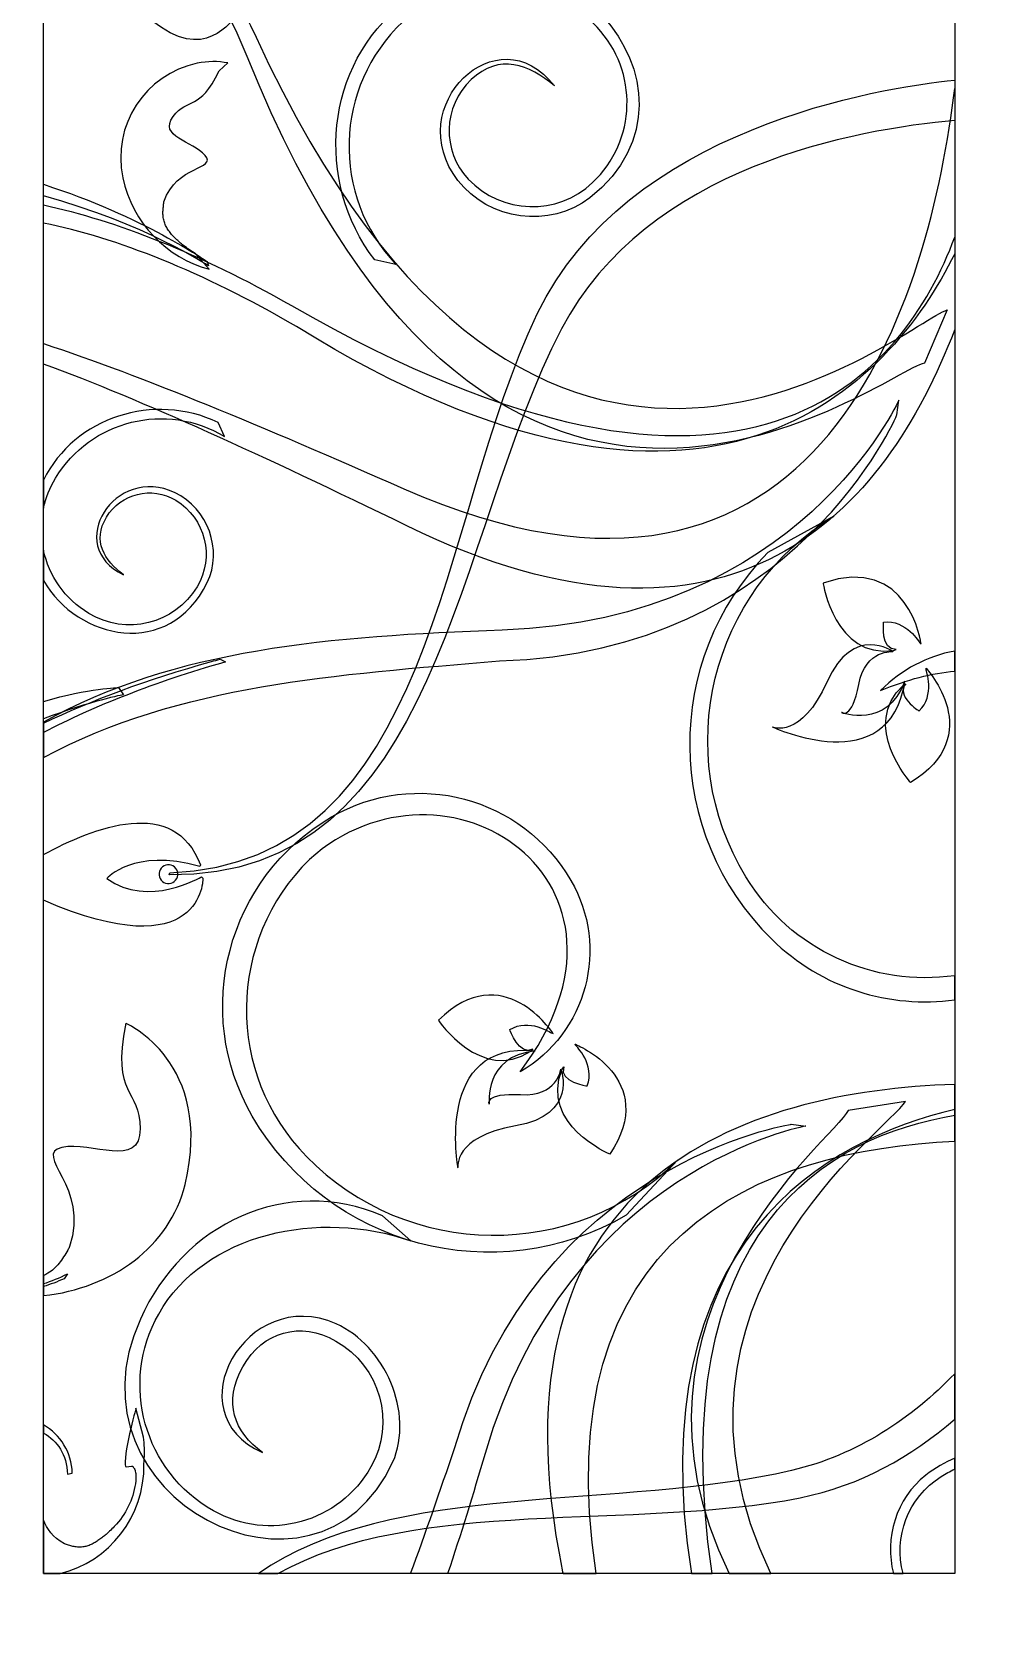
# Model space of a CAD drawing. Header units: centimetres. Extents: x -12.3 to -7.6, y -9.1 to 9.6.
# Drawn here: x -12.31 to -7.63, y -9.07 to -1.26 of the extents above; entities that cross this region are included whole.
import ezdxf

# ---------------------------------------------------------------- set-up
doc = ezdxf.new("R2010")
doc.units = ezdxf.units.CM
doc.header["$MEASUREMENT"] = 0
doc.layers.add('layer 1', color=7, linetype='Continuous')

msp = doc.modelspace()

# ---------------------------------------------------------------- linework, layer by layer
at = {"layer": 'layer 1', "color": 7}
msp.add_open_spline([(-12.25296, 7.03189), (-12.25296, 7.03189), (-12.25296, -8.79646), (-12.25296, -8.79646), (-12.25296, -8.79646), (-12.25296, -8.79646), (-7.7975, -8.79646), (-7.7975, -8.79646), (-7.7975, -8.79646), (-7.7975, -8.79646), (-7.7975, 7.03189), (-7.7975, 7.03189), (-7.7975, 7.03189), (-8.32216, 9.1742), (-11.53454, 9.58913), (-12.25296, 7.03189)], degree=3, knots=[0, 0, 0, 0, 0.2, 0.2, 0.2, 0.2, 0.4, 0.4, 0.4, 0.4, 0.6, 0.6, 0.6, 0.6, 1, 1, 1, 1], dxfattribs=at)
at = {"layer": 'layer 1', "color": 250}
for points, knots in [([(-7.83369, -2.61794), (-8.03399, -2.67285), (-9.83143, -4.28511), (-11.21388, -1.2835), (-11.21388, -1.2835), (-11.49959, -0.66313), (-11.8702, -0.45603), (-12.25296, -0.38767), (-12.25296, -0.38767), (-12.25296, -0.38767), (-12.25296, -0.43623), (-12.25296, -0.43623), (-12.25296, -0.43623), (-11.87318, -0.52141), (-11.51223, -0.7445), (-11.25671, -1.37931), (-11.25671, -1.37931), (-10.02273, -4.44481), (-8.14851, -2.92246), (-7.94582, -2.87746), (-7.94582, -2.87746), (-7.94582, -2.87746), (-7.83369, -2.61794), (-7.83369, -2.61794)], [0, 0, 0, 0, 0.1428571, 0.1428571, 0.1428571, 0.1428571, 0.2857143, 0.2857143, 0.2857143, 0.2857143, 0.4285714, 0.4285714, 0.4285714, 0.4285714, 0.5714286, 0.5714286, 0.5714286, 0.5714286, 0.7142857, 0.7142857, 0.7142857, 0.7142857, 1, 1, 1, 1]), ([(-10.5298, -2.39574), (-10.84828, -2.05872), (-10.83324, -1.52719), (-10.49615, -1.20872), (-10.49615, -1.20872), (-10.22649, -0.95389), (-9.80139, -0.96582), (-9.54653, -1.23551), (-9.54653, -1.23551), (-9.34266, -1.45131), (-9.35229, -1.79142), (-9.56799, -1.99534), (-9.56799, -1.99534), (-9.74063, -2.15841), (-10.0127, -2.15063), (-10.1758, -1.978), (-10.1758, -1.978), (-10.30625, -1.84005), (-10.3001, -1.62231), (-10.16207, -1.49188), (-10.16207, -1.49188), (-10.02425, -1.36169), (-9.87798, -1.41755), (-9.75474, -1.52235), (-9.75474, -1.52235), (-10.03282, -1.16293), (-10.50558, -1.62385), (-10.22669, -1.98434), (-10.22669, -1.98434), (-10.0749, -2.18053), (-9.77703, -2.2217), (-9.58088, -2.06982), (-9.58088, -2.06982), (-8.91254, -1.53686), (-9.77865, -0.55211), (-10.49323, -1.12037), (-10.49323, -1.12037), (-10.87641, -1.41688), (-10.92974, -1.98967), (-10.63323, -2.37295), (-10.63323, -2.37295), (-10.63323, -2.37295), (-10.5298, -2.39574), (-10.5298, -2.39574)], [0, 0, 0, 0, 0.0833333, 0.0833333, 0.0833333, 0.0833333, 0.1666667, 0.1666667, 0.1666667, 0.1666667, 0.25, 0.25, 0.25, 0.25, 0.3333333, 0.3333333, 0.3333333, 0.3333333, 0.4166667, 0.4166667, 0.4166667, 0.4166667, 0.5, 0.5, 0.5, 0.5, 0.5833333, 0.5833333, 0.5833333, 0.5833333, 0.6666667, 0.6666667, 0.6666667, 0.6666667, 0.75, 0.75, 0.75, 0.75, 0.8333333, 0.8333333, 0.8333333, 0.8333333, 1, 1, 1, 1]), ([(-11.30584, -1.1656), (-11.30584, -1.1656), (-11.43154, -1.2751), (-11.53815, -1.15614), (-11.53815, -1.15614), (-11.64483, -1.03699), (-11.72499, -1.08496), (-11.72499, -1.08496), (-11.72499, -1.08496), (-11.72499, -1.08496), (-11.64206, -0.97193), (-11.38477, -1.04765), (-11.38477, -1.04765), (-11.38477, -1.04765), (-11.38472, -1.04436), (-11.38472, -1.04436), (-11.38472, -1.04436), (-11.84779, -0.81085), (-12.0407, -1.11568), (-12.0407, -1.11568), (-12.0407, -1.11568), (-12.0407, -1.11568), (-11.91221, -1.07086), (-11.67614, -1.23688), (-11.67614, -1.23688), (-11.44008, -1.40287), (-11.30685, -1.1698), (-11.30685, -1.1698), (-11.30685, -1.1698), (-11.30685, -1.1698), (-11.30584, -1.1656), (-11.30584, -1.1656)], [0, 0, 0, 0, 0.1111111, 0.1111111, 0.1111111, 0.1111111, 0.2222222, 0.2222222, 0.2222222, 0.2222222, 0.3333333, 0.3333333, 0.3333333, 0.3333333, 0.4444444, 0.4444444, 0.4444444, 0.4444444, 0.5555556, 0.5555556, 0.5555556, 0.5555556, 0.6666667, 0.6666667, 0.6666667, 0.6666667, 0.7777778, 0.7777778, 0.7777778, 0.7777778, 1, 1, 1, 1]), ([(-11.4433, -2.41875), (-11.64962, -2.36227), (-11.8179, -2.19523), (-11.86527, -1.97154), (-11.86527, -1.97154), (-11.9193, -1.71641), (-11.75631, -1.46579), (-11.50112, -1.4118), (-11.50112, -1.4118), (-11.4501, -1.40099), (-11.39931, -1.40104), (-11.35114, -1.41038), (-11.35114, -1.41038), (-11.35114, -1.41038), (-11.39329, -1.44903), (-11.39329, -1.44903), (-11.39329, -1.44903), (-11.49106, -1.64833), (-11.54533, -1.57473), (-11.61886, -1.67272), (-11.61886, -1.67272), (-11.69331, -1.77175), (-11.52344, -1.7911), (-11.46276, -1.86235), (-11.46276, -1.86235), (-11.4022, -1.93364), (-11.60466, -1.90617), (-11.66376, -2.0894), (-11.66376, -2.0894), (-11.66492, -2.093), (-11.66492, -2.09742), (-11.66542, -2.10111), (-11.66542, -2.10111), (-11.66656, -2.10919), (-11.66751, -2.11725), (-11.6682, -2.12537), (-11.6682, -2.12537), (-11.66881, -2.13326), (-11.66915, -2.14119), (-11.66881, -2.1491), (-11.66881, -2.1491), (-11.66855, -2.15681), (-11.66776, -2.1645), (-11.66634, -2.17203), (-11.66634, -2.17203), (-11.66492, -2.17953), (-11.66284, -2.1869), (-11.66019, -2.19402), (-11.66019, -2.19402), (-11.65748, -2.2012), (-11.65424, -2.20819), (-11.65047, -2.2149), (-11.65047, -2.2149), (-11.64659, -2.22173), (-11.64229, -2.22829), (-11.63763, -2.23457), (-11.63763, -2.23457), (-11.63278, -2.24105), (-11.62768, -2.24724), (-11.62228, -2.25318), (-11.62228, -2.25318), (-11.61685, -2.2592), (-11.61119, -2.26505), (-11.60531, -2.2707), (-11.60531, -2.2707), (-11.59938, -2.27633), (-11.59329, -2.28179), (-11.58715, -2.28712), (-11.58715, -2.28712), (-11.58096, -2.29244), (-11.57466, -2.2976), (-11.56826, -2.30259), (-11.56826, -2.30259), (-11.54946, -2.31726), (-11.52963, -2.33108), (-11.50906, -2.34306), (-11.50906, -2.34306), (-11.50906, -2.34306), (-11.4433, -2.41875), (-11.4433, -2.41875)], [0, 0, 0, 0, 0.047619, 0.047619, 0.047619, 0.047619, 0.0952381, 0.0952381, 0.0952381, 0.0952381, 0.1428571, 0.1428571, 0.1428571, 0.1428571, 0.1904762, 0.1904762, 0.1904762, 0.1904762, 0.2380952, 0.2380952, 0.2380952, 0.2380952, 0.2857143, 0.2857143, 0.2857143, 0.2857143, 0.3333333, 0.3333333, 0.3333333, 0.3333333, 0.3809524, 0.3809524, 0.3809524, 0.3809524, 0.4285714, 0.4285714, 0.4285714, 0.4285714, 0.4761905, 0.4761905, 0.4761905, 0.4761905, 0.5238095, 0.5238095, 0.5238095, 0.5238095, 0.5714286, 0.5714286, 0.5714286, 0.5714286, 0.6190476, 0.6190476, 0.6190476, 0.6190476, 0.6666667, 0.6666667, 0.6666667, 0.6666667, 0.7142857, 0.7142857, 0.7142857, 0.7142857, 0.7619048, 0.7619048, 0.7619048, 0.7619048, 0.8095238, 0.8095238, 0.8095238, 0.8095238, 0.8571429, 0.8571429, 0.8571429, 0.8571429, 0.9047619, 0.9047619, 0.9047619, 0.9047619, 1, 1, 1, 1]), ([(-7.7975, -1.53452), (-7.91724, -2.52416), (-8.4222, -4.40341), (-10.49135, -3.49178), (-10.49135, -3.49178), (-11.1897, -3.18413), (-11.76645, -2.9435), (-12.25296, -2.78229), (-12.25296, -2.78229), (-12.25296, -2.78229), (-12.25296, -2.88226), (-12.25296, -2.88226), (-12.25296, -2.88226), (-11.76382, -3.06188), (-11.18298, -3.32987), (-10.4761, -3.67354), (-10.4761, -3.67354), (-8.88064, -4.44927), (-8.14014, -3.60396), (-7.7975, -2.7141), (-7.7975, -2.7141), (-7.7975, -2.7141), (-7.7975, -1.53452), (-7.7975, -1.53452)], [0, 0, 0, 0, 0.1428571, 0.1428571, 0.1428571, 0.1428571, 0.2857143, 0.2857143, 0.2857143, 0.2857143, 0.4285714, 0.4285714, 0.4285714, 0.4285714, 0.5714286, 0.5714286, 0.5714286, 0.5714286, 0.7142857, 0.7142857, 0.7142857, 0.7142857, 1, 1, 1, 1]), ([(-9.83894, -2.63757), (-10.32781, -3.65834), (-10.33625, -5.31876), (-11.63451, -5.3704), (-11.63451, -5.3704), (-11.63451, -5.3704), (-11.63909, -5.37916), (-11.63909, -5.37916), (-11.63909, -5.37916), (-10.31199, -5.39737), (-10.24826, -3.72138), (-9.7201, -2.71102), (-9.7201, -2.71102), (-9.30382, -1.91462), (-8.27662, -1.73342), (-7.7975, -1.69243), (-7.7975, -1.69243), (-7.7975, -1.69243), (-7.7975, -1.49385), (-7.7975, -1.49385), (-7.7975, -1.49385), (-8.16292, -1.53183), (-9.40251, -1.7262), (-9.83894, -2.63757)], [0, 0, 0, 0, 0.1428571, 0.1428571, 0.1428571, 0.1428571, 0.2857143, 0.2857143, 0.2857143, 0.2857143, 0.4285714, 0.4285714, 0.4285714, 0.4285714, 0.5714286, 0.5714286, 0.5714286, 0.5714286, 0.7142857, 0.7142857, 0.7142857, 0.7142857, 1, 1, 1, 1]), ([(-11.45204, -2.38127), (-11.45204, -2.38127), (-11.77011, -2.15913), (-12.25296, -2.00372), (-12.25296, -2.00372), (-12.25296, -2.00372), (-12.25296, -2.06022), (-12.25296, -2.06022), (-12.25296, -2.06022), (-11.76389, -2.19292), (-11.44547, -2.40221), (-11.44547, -2.40221), (-11.44547, -2.40221), (-11.44547, -2.40221), (-11.45204, -2.38127), (-11.45204, -2.38127)], [0, 0, 0, 0, 0.2, 0.2, 0.2, 0.2, 0.4, 0.4, 0.4, 0.4, 0.6, 0.6, 0.6, 0.6, 1, 1, 1, 1]), ([(-12.25296, -2.1931), (-11.89229, -2.26785), (-11.48016, -2.42769), (-11.01607, -2.69947), (-11.01607, -2.69947), (-8.98735, -3.95457), (-8.11662, -2.98402), (-7.7975, -2.34341), (-7.7975, -2.34341), (-7.7975, -2.34341), (-7.7975, -2.26276), (-7.7975, -2.26276), (-7.7975, -2.26276), (-8.04339, -2.92048), (-8.79493, -3.88643), (-11.04054, -2.59648), (-11.04054, -2.59648), (-11.49401, -2.3383), (-11.8976, -2.18222), (-12.25296, -2.10411), (-12.25296, -2.10411), (-12.25296, -2.10411), (-12.25296, -2.1931), (-12.25296, -2.1931)], [0, 0, 0, 0, 0.1428571, 0.1428571, 0.1428571, 0.1428571, 0.2857143, 0.2857143, 0.2857143, 0.2857143, 0.4285714, 0.4285714, 0.4285714, 0.4285714, 0.5714286, 0.5714286, 0.5714286, 0.5714286, 0.7142857, 0.7142857, 0.7142857, 0.7142857, 1, 1, 1, 1]), ([(-11.3676, -3.23674), (-11.65211, -3.06468), (-12.02234, -3.15586), (-12.19438, -3.44042), (-12.19438, -3.44042), (-12.22259, -3.48706), (-12.24195, -3.53659), (-12.25296, -3.58702), (-12.25296, -3.58702), (-12.25296, -3.58702), (-12.25296, -3.45002), (-12.25296, -3.45002), (-12.25296, -3.45002), (-12.10121, -3.14082), (-11.71089, -3.019), (-11.39926, -3.16771), (-11.39926, -3.16771), (-11.39926, -3.16771), (-11.3676, -3.23674), (-11.3676, -3.23674)], [0, 0, 0, 0, 0.1666667, 0.1666667, 0.1666667, 0.1666667, 0.3333333, 0.3333333, 0.3333333, 0.3333333, 0.5, 0.5, 0.5, 0.5, 0.6666667, 0.6666667, 0.6666667, 0.6666667, 1, 1, 1, 1]), ([(-8.08026, -3.13075), (-8.08026, -3.13075), (-8.56894, -4.29157), (-10.02346, -4.33415), (-10.02346, -4.33415), (-10.82161, -4.40058), (-11.58556, -4.44793), (-12.25296, -4.80595), (-12.25296, -4.80595), (-12.25296, -4.80595), (-12.25296, -4.63403), (-12.25296, -4.63403), (-12.25296, -4.63403), (-11.61932, -4.27586), (-10.84356, -4.2129), (-10.00966, -4.18383), (-10.00966, -4.18383), (-8.5554, -4.13304), (-8.07107, -3.05937), (-8.07107, -3.05937), (-8.07107, -3.05937), (-8.07107, -3.05937), (-8.08026, -3.13075), (-8.08026, -3.13075)], [0, 0, 0, 0, 0.1428571, 0.1428571, 0.1428571, 0.1428571, 0.2857143, 0.2857143, 0.2857143, 0.2857143, 0.4285714, 0.4285714, 0.4285714, 0.4285714, 0.5714286, 0.5714286, 0.5714286, 0.5714286, 0.7142857, 0.7142857, 0.7142857, 0.7142857, 1, 1, 1, 1]), ([(-12.25296, -3.79186), (-12.22586, -3.91669), (-12.14947, -4.03054), (-12.03152, -4.10187), (-12.03152, -4.10187), (-11.84935, -4.21201), (-11.61246, -4.15365), (-11.50227, -3.97155), (-11.50227, -3.97155), (-11.41418, -3.82581), (-11.46092, -3.63632), (-11.60665, -3.54821), (-11.60665, -3.54821), (-11.72312, -3.47772), (-11.87478, -3.51507), (-11.94525, -3.63159), (-11.94525, -3.63159), (-12.01558, -3.74793), (-11.95423, -3.84196), (-11.86209, -3.91243), (-11.86209, -3.91243), (-12.15617, -3.77208), (-11.90488, -3.37083), (-11.60992, -3.51158), (-11.60992, -3.51158), (-11.4494, -3.58819), (-11.37535, -3.7907), (-11.45203, -3.95121), (-11.45203, -3.95121), (-11.63922, -4.32906), (-12.08643, -4.23041), (-12.25296, -3.94093), (-12.25296, -3.94093), (-12.25296, -3.94093), (-12.25296, -3.79186), (-12.25296, -3.79186)], [0, 0, 0, 0, 0.1, 0.1, 0.1, 0.1, 0.2, 0.2, 0.2, 0.2, 0.3, 0.3, 0.3, 0.3, 0.4, 0.4, 0.4, 0.4, 0.5, 0.5, 0.5, 0.5, 0.6, 0.6, 0.6, 0.6, 0.7, 0.7, 0.7, 0.7, 0.8, 0.8, 0.8, 0.8, 1, 1, 1, 1]), ([(-8.38812, -3.62611), (-8.99384, -3.99404), (-9.18659, -4.78341), (-8.81867, -5.38906), (-8.81867, -5.38906), (-8.59895, -5.75079), (-8.19151, -5.92837), (-7.7975, -5.87281), (-7.7975, -5.87281), (-7.7975, -5.87281), (-7.7975, -5.99044), (-7.7975, -5.99044), (-7.7975, -5.99044), (-8.1141, -6.03383), (-8.44666, -5.93555), (-8.69245, -5.69449), (-8.69245, -5.69449), (-9.21974, -5.17734), (-9.22798, -4.33084), (-8.71092, -3.80354), (-8.71092, -3.80354), (-8.71092, -3.80354), (-8.38812, -3.62611), (-8.38812, -3.62611)], [0, 0, 0, 0, 0.1428571, 0.1428571, 0.1428571, 0.1428571, 0.2857143, 0.2857143, 0.2857143, 0.2857143, 0.4285714, 0.4285714, 0.4285714, 0.4285714, 0.5714286, 0.5714286, 0.5714286, 0.5714286, 0.7142857, 0.7142857, 0.7142857, 0.7142857, 1, 1, 1, 1]), ([(-7.9682, -4.24582), (-7.9682, -4.24582), (-8.03533, -4.13031), (-8.14513, -4.14417), (-8.14513, -4.14417), (-8.14513, -4.14417), (-8.16103, -4.28297), (-8.0831, -4.27825), (-8.0831, -4.27825), (-8.0831, -4.27825), (-8.09653, -4.2831), (-8.09653, -4.2831), (-8.09653, -4.2831), (-8.38444, -4.32299), (-8.44131, -3.95352), (-8.44131, -3.95352), (-8.44131, -3.95352), (-8.02182, -3.80804), (-7.96169, -4.25134), (-7.96169, -4.25134), (-7.96169, -4.25134), (-7.96169, -4.25134), (-7.9682, -4.24582), (-7.9682, -4.24582)], [0, 0, 0, 0, 0.1428571, 0.1428571, 0.1428571, 0.1428571, 0.2857143, 0.2857143, 0.2857143, 0.2857143, 0.4285714, 0.4285714, 0.4285714, 0.4285714, 0.5714286, 0.5714286, 0.5714286, 0.5714286, 0.7142857, 0.7142857, 0.7142857, 0.7142857, 1, 1, 1, 1]), ([(-8.09788, -4.28877), (-8.09788, -4.28877), (-8.23269, -4.27257), (-8.26677, -4.44874), (-8.26677, -4.44874), (-8.30083, -4.62497), (-8.35061, -4.58591), (-8.35061, -4.58591), (-8.35061, -4.58591), (-8.35061, -4.58591), (-8.13087, -4.67233), (-8.04205, -4.43327), (-8.04205, -4.43327), (-8.11378, -4.92301), (-8.68891, -4.657), (-8.68891, -4.657), (-8.68891, -4.657), (-8.68891, -4.657), (-8.54902, -4.72012), (-8.42117, -4.43514), (-8.42117, -4.43514), (-8.29328, -4.15019), (-8.09788, -4.28877), (-8.09788, -4.28877)], [0, 0, 0, 0, 0.1428571, 0.1428571, 0.1428571, 0.1428571, 0.2857143, 0.2857143, 0.2857143, 0.2857143, 0.4285714, 0.4285714, 0.4285714, 0.4285714, 0.5714286, 0.5714286, 0.5714286, 0.5714286, 0.7142857, 0.7142857, 0.7142857, 0.7142857, 1, 1, 1, 1]), ([(-7.7975, -4.38364), (-7.9078, -4.39375), (-8.02874, -4.42396), (-8.15966, -4.47891), (-8.15966, -4.47891), (-8.05765, -4.37494), (-7.93059, -4.31043), (-7.7975, -4.28549), (-7.7975, -4.28549), (-7.7975, -4.28549), (-7.7975, -4.38364), (-7.7975, -4.38364)], [0, 0, 0, 0, 0.25, 0.25, 0.25, 0.25, 0.5, 0.5, 0.5, 0.5, 1, 1, 1, 1]), ([(-11.43186, -4.33699), (-11.74625, -4.42444), (-12.0184, -4.52622), (-12.25296, -4.63837), (-12.25296, -4.63837), (-12.25296, -4.63837), (-12.25296, -4.68419), (-12.25296, -4.68419), (-12.25296, -4.68419), (-12.00498, -4.55507), (-11.71184, -4.43834), (-11.36642, -4.3399), (-11.36642, -4.3399), (-11.36539, -4.33959), (-11.36433, -4.33934), (-11.36327, -4.3391), (-11.36327, -4.3391), (-11.36327, -4.3391), (-11.38983, -4.32523), (-11.38983, -4.32523), (-11.38983, -4.32523), (-11.40374, -4.32917), (-11.41775, -4.3331), (-11.43186, -4.33699)], [0, 0, 0, 0, 0.1428571, 0.1428571, 0.1428571, 0.1428571, 0.2857143, 0.2857143, 0.2857143, 0.2857143, 0.4285714, 0.4285714, 0.4285714, 0.4285714, 0.5714286, 0.5714286, 0.5714286, 0.5714286, 0.7142857, 0.7142857, 0.7142857, 0.7142857, 1, 1, 1, 1]), ([(-7.93765, -4.37772), (-7.93765, -4.37772), (-7.89146, -4.50289), (-7.97206, -4.57871), (-7.97206, -4.57871), (-7.97206, -4.57871), (-8.08923, -4.50249), (-8.03592, -4.44544), (-8.03592, -4.44544), (-8.03592, -4.44544), (-8.04822, -4.45274), (-8.04822, -4.45274), (-8.04822, -4.45274), (-8.26245, -4.64923), (-8.014, -4.92836), (-8.014, -4.92836), (-8.014, -4.92836), (-7.63453, -4.6978), (-7.9378, -4.36909), (-7.9378, -4.36909), (-7.9378, -4.36909), (-7.9378, -4.36909), (-7.93765, -4.37772), (-7.93765, -4.37772)], [0, 0, 0, 0, 0.1428571, 0.1428571, 0.1428571, 0.1428571, 0.2857143, 0.2857143, 0.2857143, 0.2857143, 0.4285714, 0.4285714, 0.4285714, 0.4285714, 0.5714286, 0.5714286, 0.5714286, 0.5714286, 0.7142857, 0.7142857, 0.7142857, 0.7142857, 1, 1, 1, 1]), ([(-11.88552, -4.46408), (-11.88552, -4.46408), (-12.02915, -4.46615), (-12.25296, -4.53205), (-12.25296, -4.53205), (-12.25296, -4.53205), (-12.25296, -4.61729), (-12.25296, -4.61729), (-12.25296, -4.61729), (-12.02089, -4.52954), (-11.86249, -4.49922), (-11.86249, -4.49922), (-11.86249, -4.49922), (-11.86249, -4.49922), (-11.88552, -4.46408), (-11.88552, -4.46408)], [0, 0, 0, 0, 0.2, 0.2, 0.2, 0.2, 0.4, 0.4, 0.4, 0.4, 0.6, 0.6, 0.6, 0.6, 1, 1, 1, 1]), ([(-9.1528, -6.77526), (-9.65901, -7.27126), (-10.47153, -7.26293), (-10.96747, -6.75674), (-10.96747, -6.75674), (-11.36433, -6.3517), (-11.35766, -5.70177), (-10.95264, -5.30503), (-10.95264, -5.30503), (-10.29391, -4.71419), (-9.21711, -5.40942), (-9.92268, -6.34312), (-9.92268, -6.34312), (-9.59576, -6.15328), (-9.48443, -5.73437), (-9.67421, -5.40739), (-9.67421, -5.40739), (-9.91149, -4.99856), (-10.43525, -4.85946), (-10.84399, -5.09681), (-10.84399, -5.09681), (-11.35501, -5.39334), (-11.52881, -6.04803), (-11.23222, -6.55894), (-11.23222, -6.55894), (-10.86143, -7.19769), (-10.04323, -7.4149), (-9.4045, -7.0442), (-9.4045, -7.0442), (-9.4045, -7.0442), (-9.1528, -6.77526), (-9.1528, -6.77526)], [0, 0, 0, 0, 0.1111111, 0.1111111, 0.1111111, 0.1111111, 0.2222222, 0.2222222, 0.2222222, 0.2222222, 0.3333333, 0.3333333, 0.3333333, 0.3333333, 0.4444444, 0.4444444, 0.4444444, 0.4444444, 0.5555556, 0.5555556, 0.5555556, 0.5555556, 0.6666667, 0.6666667, 0.6666667, 0.6666667, 0.7777778, 0.7777778, 0.7777778, 0.7777778, 1, 1, 1, 1]), ([(-11.48014, -5.38906), (-11.48014, -5.38906), (-11.74052, -5.54601), (-11.94301, -5.39734), (-11.94301, -5.39734), (-11.94301, -5.39734), (-11.81372, -5.24826), (-11.48843, -5.33829), (-11.48843, -5.33829), (-11.48843, -5.33829), (-11.48594, -5.33109), (-11.48594, -5.33109), (-11.48594, -5.33109), (-11.61108, -4.99266), (-12.00761, -5.14533), (-12.25296, -5.28091), (-12.25296, -5.28091), (-12.25296, -5.28091), (-12.25296, -5.50434), (-12.25296, -5.50434), (-12.25296, -5.50434), (-11.47081, -5.84244), (-11.47331, -5.39638), (-11.47331, -5.39638), (-11.47331, -5.39638), (-11.47331, -5.39638), (-11.48014, -5.38906), (-11.48014, -5.38906)], [0, 0, 0, 0, 0.125, 0.125, 0.125, 0.125, 0.25, 0.25, 0.25, 0.25, 0.375, 0.375, 0.375, 0.375, 0.5, 0.5, 0.5, 0.5, 0.625, 0.625, 0.625, 0.625, 0.75, 0.75, 0.75, 0.75, 1, 1, 1, 1]), ([(-11.61259, -5.34138), (-11.5932, -5.35766), (-11.59073, -5.38651), (-11.60698, -5.40597), (-11.60698, -5.40597), (-11.62326, -5.42552), (-11.65217, -5.4282), (-11.6716, -5.41194), (-11.6716, -5.41194), (-11.69092, -5.39587), (-11.69344, -5.36685), (-11.67711, -5.34743), (-11.67711, -5.34743), (-11.66086, -5.3279), (-11.63193, -5.32521), (-11.61259, -5.34138)], [0, 0, 0, 0, 0.2, 0.2, 0.2, 0.2, 0.4, 0.4, 0.4, 0.4, 0.6, 0.6, 0.6, 0.6, 1, 1, 1, 1]), ([(-9.76975, -6.15301), (-9.76975, -6.15301), (-9.87962, -6.07731), (-9.97301, -6.13668), (-9.97301, -6.13668), (-9.97301, -6.13668), (-9.92811, -6.26905), (-9.85965, -6.23149), (-9.85965, -6.23149), (-9.85965, -6.23149), (-9.86977, -6.24161), (-9.86977, -6.24161), (-9.86977, -6.24161), (-10.11311, -6.40062), (-10.32218, -6.0909), (-10.32218, -6.0909), (-10.32218, -6.0909), (-10.00498, -5.78018), (-9.76142, -6.15528), (-9.76142, -6.15528), (-9.76142, -6.15528), (-9.76142, -6.15528), (-9.76975, -6.15301), (-9.76975, -6.15301)], [0, 0, 0, 0, 0.1428571, 0.1428571, 0.1428571, 0.1428571, 0.2857143, 0.2857143, 0.2857143, 0.2857143, 0.4285714, 0.4285714, 0.4285714, 0.4285714, 0.5714286, 0.5714286, 0.5714286, 0.5714286, 0.7142857, 0.7142857, 0.7142857, 0.7142857, 1, 1, 1, 1]), ([(-12.25296, -7.34022), (-12.24547, -7.33651), (-12.23819, -7.33245), (-12.23114, -7.32798), (-12.23114, -7.32798), (-12.22084, -7.32134), (-12.21108, -7.31405), (-12.20202, -7.30579), (-12.20202, -7.30579), (-12.19284, -7.29754), (-12.18442, -7.28851), (-12.17663, -7.27888), (-12.17663, -7.27888), (-12.1686, -7.26906), (-12.16134, -7.25854), (-12.1545, -7.24784), (-12.1545, -7.24784), (-12.14747, -7.23691), (-12.14101, -7.22559), (-12.1346, -7.21424), (-12.1346, -7.21424), (-12.13168, -7.209), (-12.12742, -7.2033), (-12.12547, -7.19759), (-12.12547, -7.19759), (-12.02402, -6.90612), (-12.30943, -6.74564), (-12.16305, -6.713), (-12.16305, -6.713), (-12.01671, -6.68042), (-11.78078, -6.81981), (-11.78025, -6.62126), (-11.78025, -6.62126), (-11.77966, -6.42273), (-11.92329, -6.46753), (-11.85034, -6.10565), (-11.85034, -6.10565), (-11.85034, -6.10565), (-11.41601, -6.2952), (-11.56091, -6.89412), (-11.56091, -6.89412), (-11.63461, -7.1985), (-11.91957, -7.40101), (-12.25296, -7.43723), (-12.25296, -7.43723), (-12.25296, -7.43723), (-12.25296, -7.34022), (-12.25296, -7.34022)], [0, 0, 0, 0, 0.0769231, 0.0769231, 0.0769231, 0.0769231, 0.1538462, 0.1538462, 0.1538462, 0.1538462, 0.2307692, 0.2307692, 0.2307692, 0.2307692, 0.3076923, 0.3076923, 0.3076923, 0.3076923, 0.3846154, 0.3846154, 0.3846154, 0.3846154, 0.4615385, 0.4615385, 0.4615385, 0.4615385, 0.5384615, 0.5384615, 0.5384615, 0.5384615, 0.6153846, 0.6153846, 0.6153846, 0.6153846, 0.6923077, 0.6923077, 0.6923077, 0.6923077, 0.7692308, 0.7692308, 0.7692308, 0.7692308, 0.8461538, 0.8461538, 0.8461538, 0.8461538, 1, 1, 1, 1]), ([(-9.72316, -6.33025), (-9.72316, -6.33025), (-9.74078, -6.46488), (-9.91991, -6.45436), (-9.91991, -6.45436), (-10.09909, -6.44381), (-10.07355, -6.5017), (-10.07355, -6.5017), (-10.07355, -6.5017), (-10.07355, -6.5017), (-10.10298, -6.26742), (-9.84939, -6.24044), (-9.84939, -6.24044), (-10.34166, -6.1889), (-10.22604, -6.81193), (-10.22604, -6.81193), (-10.22604, -6.81193), (-10.22604, -6.81193), (-10.25263, -6.66079), (-9.94489, -6.60733), (-9.94489, -6.60733), (-9.63717, -6.55383), (-9.72316, -6.33025), (-9.72316, -6.33025)], [0, 0, 0, 0, 0.1428571, 0.1428571, 0.1428571, 0.1428571, 0.2857143, 0.2857143, 0.2857143, 0.2857143, 0.4285714, 0.4285714, 0.4285714, 0.4285714, 0.5714286, 0.5714286, 0.5714286, 0.5714286, 0.7142857, 0.7142857, 0.7142857, 0.7142857, 1, 1, 1, 1]), ([(-9.6495, -6.21521), (-9.6495, -6.21521), (-9.55416, -6.30881), (-9.59472, -6.41177), (-9.59472, -6.41177), (-9.59472, -6.41177), (-9.73315, -6.39287), (-9.70931, -6.31853), (-9.70931, -6.31853), (-9.70931, -6.31853), (-9.71734, -6.33034), (-9.71734, -6.33034), (-9.71734, -6.33034), (-9.82715, -6.59946), (-9.4832, -6.74588), (-9.4832, -6.74588), (-9.4832, -6.74588), (-9.23855, -6.37536), (-9.65323, -6.20753), (-9.65323, -6.20753), (-9.65323, -6.20753), (-9.65323, -6.20753), (-9.6495, -6.21521), (-9.6495, -6.21521)], [0, 0, 0, 0, 0.1428571, 0.1428571, 0.1428571, 0.1428571, 0.2857143, 0.2857143, 0.2857143, 0.2857143, 0.4285714, 0.4285714, 0.4285714, 0.4285714, 0.5714286, 0.5714286, 0.5714286, 0.5714286, 0.7142857, 0.7142857, 0.7142857, 0.7142857, 1, 1, 1, 1]), ([(-7.7975, -6.68169), (-8.74865, -6.72603), (-9.80458, -7.13532), (-9.54989, -8.79646), (-9.54989, -8.79646), (-9.54989, -8.79646), (-9.71281, -8.79646), (-9.71281, -8.79646), (-9.71281, -8.79646), (-9.71281, -8.79646), (-9.7148, -8.78675), (-9.7148, -8.78675), (-9.7148, -8.78675), (-10.11367, -6.84713), (-8.81885, -6.43887), (-7.7975, -6.40408), (-7.7975, -6.40408), (-7.7975, -6.40408), (-7.7975, -6.68169), (-7.7975, -6.68169)], [0, 0, 0, 0, 0.1666667, 0.1666667, 0.1666667, 0.1666667, 0.3333333, 0.3333333, 0.3333333, 0.3333333, 0.5, 0.5, 0.5, 0.5, 0.6666667, 0.6666667, 0.6666667, 0.6666667, 1, 1, 1, 1]), ([(-8.03887, -6.48721), (-8.11831, -6.62683), (-9.33606, -7.46214), (-8.69635, -8.79646), (-8.69635, -8.79646), (-8.69635, -8.79646), (-8.90001, -8.79646), (-8.90001, -8.79646), (-8.90001, -8.79646), (-9.52155, -7.53517), (-8.38914, -6.67229), (-8.31806, -6.53172), (-8.31806, -6.53172), (-8.31806, -6.53172), (-8.03887, -6.48721), (-8.03887, -6.48721)], [0, 0, 0, 0, 0.2, 0.2, 0.2, 0.2, 0.4, 0.4, 0.4, 0.4, 0.6, 0.6, 0.6, 0.6, 1, 1, 1, 1]), ([(-9.08526, -8.79646), (-9.34098, -7.16563), (-8.41319, -6.67064), (-7.7975, -6.52761), (-7.7975, -6.52761), (-7.7975, -6.52761), (-7.7975, -6.5552), (-7.7975, -6.5552), (-7.7975, -6.5552), (-8.40808, -6.65743), (-9.23008, -7.1017), (-8.98421, -8.79646), (-8.98421, -8.79646), (-8.98421, -8.79646), (-9.08526, -8.79646), (-9.08526, -8.79646)], [0, 0, 0, 0, 0.2, 0.2, 0.2, 0.2, 0.4, 0.4, 0.4, 0.4, 0.6, 0.6, 0.6, 0.6, 1, 1, 1, 1]), ([(-8.59671, -6.59938), (-8.59671, -6.59938), (-9.8423, -6.78601), (-10.24305, -8.18488), (-10.24305, -8.18488), (-10.31458, -8.39183), (-10.3841, -8.59666), (-10.45781, -8.79646), (-10.45781, -8.79646), (-10.45781, -8.79646), (-10.27734, -8.79646), (-10.27734, -8.79646), (-10.27734, -8.79646), (-10.21263, -8.60611), (-10.15271, -8.40944), (-10.09398, -8.20866), (-10.09398, -8.20866), (-9.68534, -6.81207), (-8.52527, -6.60812), (-8.52527, -6.60812), (-8.52527, -6.60812), (-8.52527, -6.60812), (-8.59671, -6.59938), (-8.59671, -6.59938)], [0, 0, 0, 0, 0.1428571, 0.1428571, 0.1428571, 0.1428571, 0.2857143, 0.2857143, 0.2857143, 0.2857143, 0.4285714, 0.4285714, 0.4285714, 0.4285714, 0.5714286, 0.5714286, 0.5714286, 0.5714286, 0.7142857, 0.7142857, 0.7142857, 0.7142857, 1, 1, 1, 1]), ([(-10.45689, -7.16942), (-10.90502, -7.0116), (-11.46717, -7.13216), (-11.68979, -7.52724), (-11.68979, -7.52724), (-11.88142, -7.86691), (-11.76152, -8.29756), (-11.4218, -8.4892), (-11.4218, -8.4892), (-11.14999, -8.6425), (-10.80547, -8.54648), (-10.65209, -8.27476), (-10.65209, -8.27476), (-10.52949, -8.05731), (-10.60638, -7.78173), (-10.82382, -7.65909), (-10.82382, -7.65909), (-10.99761, -7.56098), (-11.17975, -7.61091), (-11.27783, -7.78478), (-11.27783, -7.78478), (-11.37572, -7.95836), (-11.32009, -8.10494), (-11.18195, -8.20411), (-11.18195, -8.20411), (-11.61909, -8.01151), (-11.26101, -7.38168), (-10.82256, -7.57483), (-10.82256, -7.57483), (-10.58396, -7.67996), (-10.43956, -8.01182), (-10.54479, -8.25041), (-10.54479, -8.25041), (-10.91912, -9.06729), (-12.17779, -8.4256), (-11.77918, -7.55261), (-11.77918, -7.55261), (-11.57381, -7.08656), (-11.06198, -6.84241), (-10.59584, -7.04777), (-10.59584, -7.04777), (-10.59584, -7.04777), (-10.45689, -7.16942), (-10.45689, -7.16942)], [0, 0, 0, 0, 0.0833333, 0.0833333, 0.0833333, 0.0833333, 0.1666667, 0.1666667, 0.1666667, 0.1666667, 0.25, 0.25, 0.25, 0.25, 0.3333333, 0.3333333, 0.3333333, 0.3333333, 0.4166667, 0.4166667, 0.4166667, 0.4166667, 0.5, 0.5, 0.5, 0.5, 0.5833333, 0.5833333, 0.5833333, 0.5833333, 0.6666667, 0.6666667, 0.6666667, 0.6666667, 0.75, 0.75, 0.75, 0.75, 0.8333333, 0.8333333, 0.8333333, 0.8333333, 1, 1, 1, 1]), ([(-12.25296, -7.39298), (-12.21919, -7.38245), (-12.18556, -7.36977), (-12.15224, -7.35419), (-12.15224, -7.35419), (-12.15224, -7.35419), (-12.13572, -7.33043), (-12.13572, -7.33043), (-12.13572, -7.33043), (-12.17445, -7.35045), (-12.21361, -7.36614), (-12.25296, -7.37854), (-12.25296, -7.37854), (-12.25296, -7.37854), (-12.25296, -7.39298), (-12.25296, -7.39298)], [0, 0, 0, 0, 0.2, 0.2, 0.2, 0.2, 0.4, 0.4, 0.4, 0.4, 0.6, 0.6, 0.6, 0.6, 1, 1, 1, 1]), ([(-8.55349, -8.42539), (-9.36338, -8.58696), (-10.43995, -8.41665), (-11.10696, -8.79646), (-11.10696, -8.79646), (-11.10696, -8.79646), (-11.2011, -8.79646), (-11.2011, -8.79646), (-11.2011, -8.79646), (-10.55683, -8.33966), (-9.42709, -8.48855), (-8.59529, -8.29209), (-8.59529, -8.29209), (-8.27117, -8.21555), (-8.00821, -8.03675), (-7.7975, -7.81895), (-7.7975, -7.81895), (-7.7975, -7.81895), (-7.7975, -8.04167), (-7.7975, -8.04167), (-7.7975, -8.04167), (-8.00786, -8.22317), (-8.25869, -8.36659), (-8.55349, -8.42539)], [0, 0, 0, 0, 0.1428571, 0.1428571, 0.1428571, 0.1428571, 0.2857143, 0.2857143, 0.2857143, 0.2857143, 0.4285714, 0.4285714, 0.4285714, 0.4285714, 0.5714286, 0.5714286, 0.5714286, 0.5714286, 0.7142857, 0.7142857, 0.7142857, 0.7142857, 1, 1, 1, 1]), ([(-11.76172, -8.25988), (-11.75678, -8.51714), (-11.93188, -8.73629), (-12.17157, -8.79646), (-12.17157, -8.79646), (-12.17157, -8.79646), (-12.25296, -8.79646), (-12.25296, -8.79646), (-12.25296, -8.79646), (-12.25296, -8.79646), (-12.25296, -8.53466), (-12.25296, -8.53466), (-12.25296, -8.53466), (-12.23653, -8.57555), (-12.20838, -8.61945), (-12.15103, -8.65061), (-12.15103, -8.65061), (-12.14798, -8.65227), (-12.14398, -8.65302), (-12.14073, -8.6541), (-12.14073, -8.6541), (-12.13362, -8.6565), (-12.12651, -8.65873), (-12.11929, -8.66073), (-12.11929, -8.66073), (-12.11226, -8.66262), (-12.10515, -8.66427), (-12.09795, -8.66531), (-12.09795, -8.66531), (-12.09094, -8.66639), (-12.08385, -8.66697), (-12.07681, -8.66697), (-12.07681, -8.66697), (-12.0698, -8.66696), (-12.06279, -8.66633), (-12.0559, -8.66515), (-12.0559, -8.66515), (-12.04895, -8.66392), (-12.04209, -8.66218), (-12.03538, -8.65991), (-12.03538, -8.65991), (-12.02855, -8.65757), (-12.02189, -8.65479), (-12.01543, -8.65165), (-12.01543, -8.65165), (-12.00875, -8.64837), (-12.00229, -8.64481), (-11.99601, -8.64093), (-11.99601, -8.64093), (-11.98965, -8.63705), (-11.9834, -8.63293), (-11.9773, -8.62858), (-11.9773, -8.62858), (-11.9712, -8.62418), (-11.96524, -8.6196), (-11.95938, -8.61496), (-11.95938, -8.61496), (-11.95352, -8.61027), (-11.9478, -8.60545), (-11.9422, -8.60052), (-11.9422, -8.60052), (-11.92575, -8.58602), (-11.90989, -8.57045), (-11.89558, -8.55389), (-11.89558, -8.55389), (-11.84435, -8.49486), (-11.80951, -8.41998), (-11.80212, -8.3419), (-11.80212, -8.3419), (-11.80135, -8.33384), (-11.80088, -8.32571), (-11.80114, -8.31767), (-11.80114, -8.31767), (-11.80138, -8.31047), (-11.80212, -8.30315), (-11.80396, -8.29614), (-11.80396, -8.29614), (-11.80562, -8.29005), (-11.8081, -8.28428), (-11.81151, -8.27888), (-11.81151, -8.27888), (-11.81311, -8.27639), (-11.81483, -8.27395), (-11.81671, -8.27162), (-11.81671, -8.27162), (-11.81841, -8.26952), (-11.85158, -8.2758), (-11.85235, -8.27316), (-11.85235, -8.27316), (-11.86636, -8.22705), (-11.8007, -7.98716), (-11.8007, -7.98716), (-11.8007, -7.98716), (-11.8007, -7.98716), (-11.76411, -8.12849), (-11.76411, -8.12849), (-11.76411, -8.12849), (-11.76411, -8.12849), (-11.76101, -8.15555), (-11.76101, -8.15555), (-11.76101, -8.15555), (-11.75859, -8.19148), (-11.75897, -8.22627), (-11.76172, -8.25988)], [0, 0, 0, 0, 0.037037, 0.037037, 0.037037, 0.037037, 0.0740741, 0.0740741, 0.0740741, 0.0740741, 0.1111111, 0.1111111, 0.1111111, 0.1111111, 0.1481481, 0.1481481, 0.1481481, 0.1481481, 0.1851852, 0.1851852, 0.1851852, 0.1851852, 0.2222222, 0.2222222, 0.2222222, 0.2222222, 0.2592593, 0.2592593, 0.2592593, 0.2592593, 0.2962963, 0.2962963, 0.2962963, 0.2962963, 0.3333333, 0.3333333, 0.3333333, 0.3333333, 0.3703704, 0.3703704, 0.3703704, 0.3703704, 0.4074074, 0.4074074, 0.4074074, 0.4074074, 0.4444444, 0.4444444, 0.4444444, 0.4444444, 0.4814815, 0.4814815, 0.4814815, 0.4814815, 0.5185185, 0.5185185, 0.5185185, 0.5185185, 0.5555556, 0.5555556, 0.5555556, 0.5555556, 0.5925926, 0.5925926, 0.5925926, 0.5925926, 0.6296296, 0.6296296, 0.6296296, 0.6296296, 0.6666667, 0.6666667, 0.6666667, 0.6666667, 0.7037037, 0.7037037, 0.7037037, 0.7037037, 0.7407407, 0.7407407, 0.7407407, 0.7407407, 0.7777778, 0.7777778, 0.7777778, 0.7777778, 0.8148148, 0.8148148, 0.8148148, 0.8148148, 0.8518519, 0.8518519, 0.8518519, 0.8518519, 0.8888889, 0.8888889, 0.8888889, 0.8888889, 0.9259259, 0.9259259, 0.9259259, 0.9259259, 1, 1, 1, 1]), ([(-12.25296, -8.0696), (-12.17088, -8.11627), (-12.11464, -8.2036), (-12.11232, -8.30488), (-12.11232, -8.30488), (-12.11232, -8.30488), (-12.13576, -8.31077), (-12.13576, -8.31077), (-12.13576, -8.31077), (-12.13801, -8.21359), (-12.18602, -8.14652), (-12.25296, -8.1094), (-12.25296, -8.1094), (-12.25296, -8.1094), (-12.25296, -8.0696), (-12.25296, -8.0696)], [0, 0, 0, 0, 0.2, 0.2, 0.2, 0.2, 0.4, 0.4, 0.4, 0.4, 0.6, 0.6, 0.6, 0.6, 1, 1, 1, 1]), ([(-7.7975, -8.28568), (-7.82023, -8.29594), (-7.84253, -8.30786), (-7.86422, -8.32157), (-7.86422, -8.32157), (-8.02728, -8.42476), (-8.09727, -8.61943), (-8.04966, -8.79646), (-8.04966, -8.79646), (-8.04966, -8.79646), (-8.09725, -8.79646), (-8.09725, -8.79646), (-8.09725, -8.79646), (-8.14109, -8.62375), (-8.0852, -8.42919), (-7.93958, -8.31566), (-7.93958, -8.31566), (-7.89233, -8.2799), (-7.8448, -8.25208), (-7.7975, -8.23097), (-7.7975, -8.23097), (-7.7975, -8.23097), (-7.7975, -8.28568), (-7.7975, -8.28568)], [0, 0, 0, 0, 0.1428571, 0.1428571, 0.1428571, 0.1428571, 0.2857143, 0.2857143, 0.2857143, 0.2857143, 0.4285714, 0.4285714, 0.4285714, 0.4285714, 0.5714286, 0.5714286, 0.5714286, 0.5714286, 0.7142857, 0.7142857, 0.7142857, 0.7142857, 1, 1, 1, 1])]:
    msp.add_open_spline(points, degree=3, knots=knots, dxfattribs=at)

doc.saveas('drawing.dxf')
